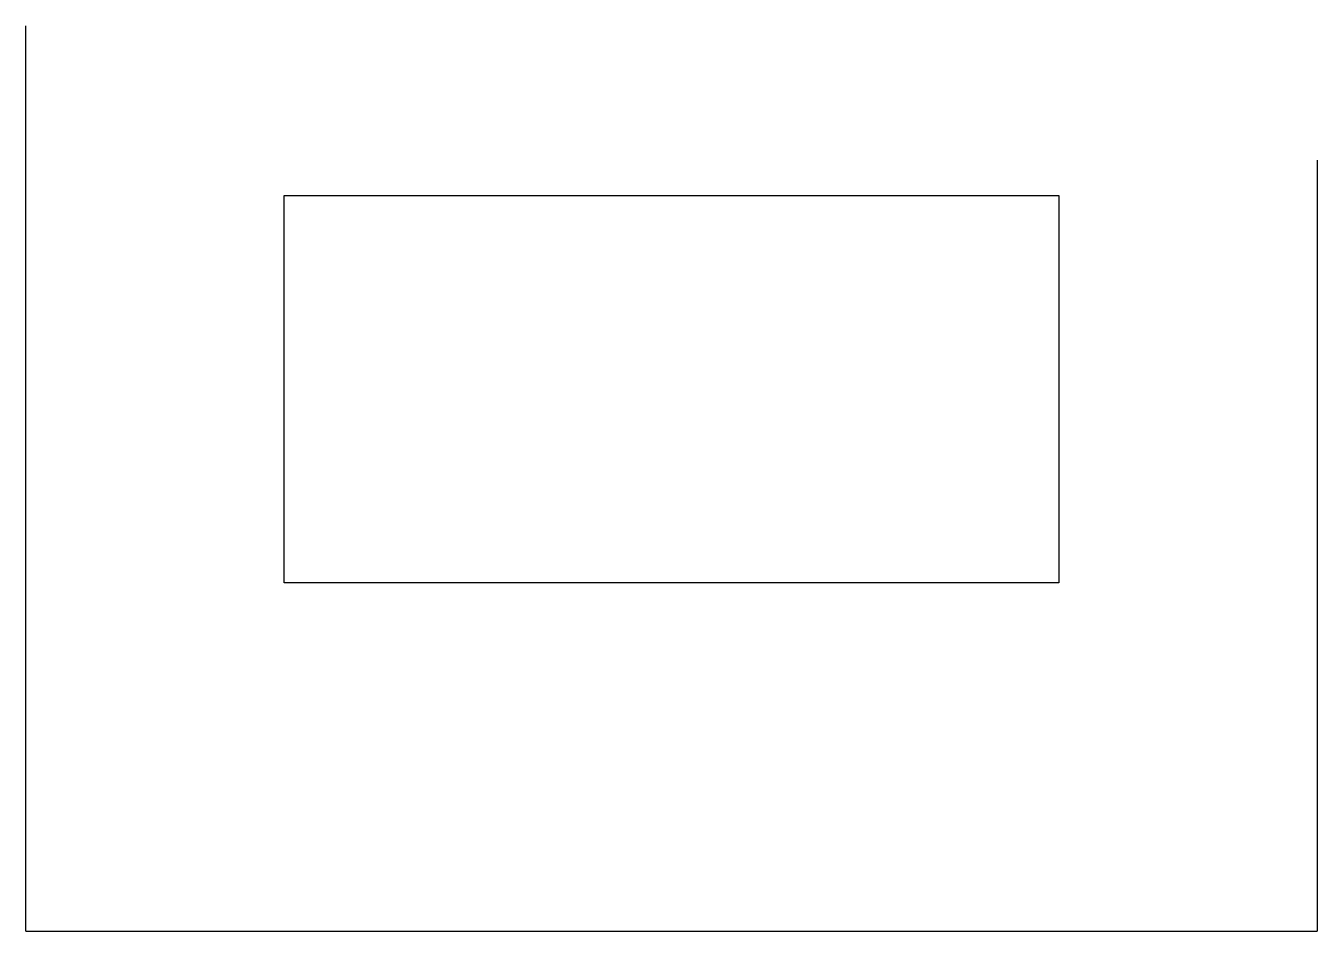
# Model space of a CAD drawing. Header units: millimetres. Extents: x 0 to 20, y 0 to 14.
import ezdxf

# ---------------------------------------------------------------- set-up
doc = ezdxf.new("R2010")
doc.units = ezdxf.units.MM
doc.layers.get('0').update_dxf_attribs({"linetype": 'CONTINUOUS'})

msp = doc.modelspace()

# ---------------------------------------------------------------- linework, layer by layer
for p, q in [((0, 0), (0, 14.029)), ((20, 11.947), (20, 0)), ((0, 0), (20, 0))]:
    msp.add_line(p, q)
msp.add_lwpolyline([(4, 11.4), (16, 11.4), (16, 5.4), (4, 5.4)], close=True)

doc.saveas('drawing.dxf')
